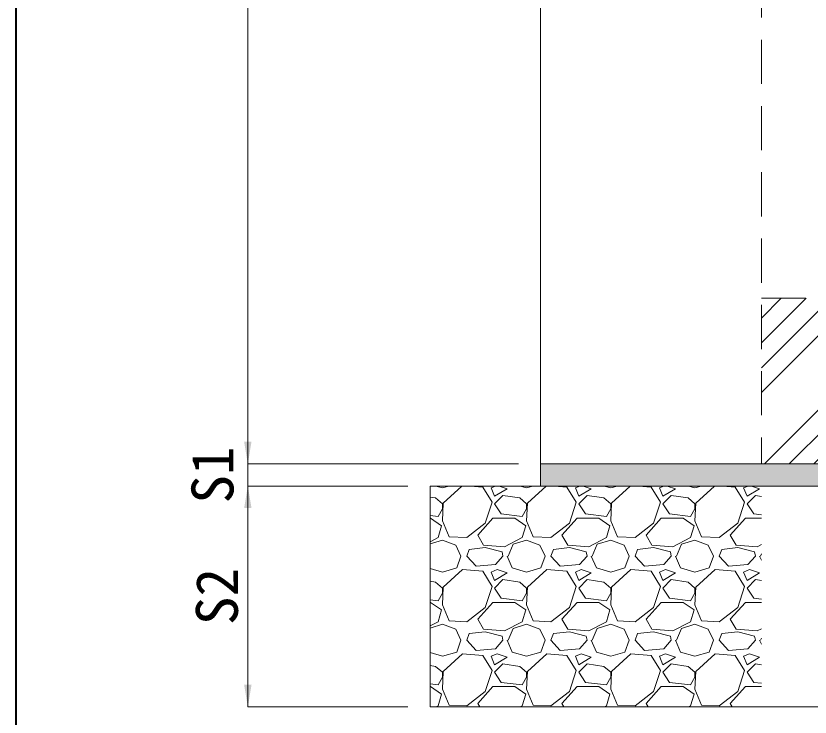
# Model space of a CAD drawing. Units: millimetres at full size; details may follow other scales. Extents: x 77366 to 106166, y -28085 to 6898.
# Drawn here: x 102366 to 103085, y -11101 to -10466 of the extents above; entities that cross this region are included whole.
import ezdxf
from ezdxf.enums import TextEntityAlignment as Align

# ---------------------------------------------------------------- set-up
doc = ezdxf.new("R2010")
doc.units = ezdxf.units.MM
doc.header["$LTSCALE"] = 50
doc.linetypes.add('USER2', pattern=[1.2, 0.8, -0.4])
for name, color, linetype, lineweight in [('ハッチング', 7, 'Continuous', 9), ('受枠', 3, 'USER2', 9), ('図枠', 7, 'Continuous', 5), ('基礎', 7, 'Continuous', 5), ('寸法線', 7, 'Continuous', 13), ('本体', 2, 'Continuous', 20)]:
    doc.layers.add(name, color=color, linetype=linetype, lineweight=lineweight)
doc.layers.add('モルタル', color=7, linetype='Continuous')
doc.styles.add('ＭＳ ゴシック', font='')
doc.styles.get('ＭＳ ゴシック').set_extended_font_data('MS Gothic')

# ---------------------------------------------------------------- blocks, each defined once
blk = doc.blocks.new('filled_arrow')
at = {"color": 0, "linetype": 'Continuous', "lineweight": -2}
blk.add_solid([(7.5, 1.25), (0, 0), (7.5, -1.25)], dxfattribs=at)

msp = doc.modelspace()

# ---------------------------------------------------------------- hatches: boundary and pattern name
at = {"layer": 'ハッチング'}
h = msp.add_hatch(dxfattribs=at)
h.set_pattern_fill('USER', color=256, style=0, pattern_type=2)
h.set_pattern_definition([(45, (23900, -13638.4), (-67.35192, 67.35192), []), (45, (23922.45, -13638.4), (-67.35192, 67.35192), []), (45, (23944.9, -13638.4), (-67.35192, 67.35192), []), (45, (23967.35, -13638.4), (-67.35192, 67.35192), [])])
h.paths.add_polyline_path([(103040.8, -10721.94), (103040.8, -10871.94), (103740.8, -10871.94), (103740.8, -10721.94)])
at = {"layer": 'モルタル'}
msp.add_hatch(color=256, dxfattribs=at).paths.add_polyline_path([(103940.8, -10891.94), (103940.8, -10871.94), (102840.8, -10871.94), (102840.8, -10891.94)])

# ---------------------------------------------------------------- linework, layer by layer
at = {"layer": '受枠', "linetype": 'Continuous', "lineweight": 20}
msp.add_line((102740.8, -10891.94), (102740.8, -11091.94), dxfattribs=at)
at = {"layer": '図枠', "lineweight": 40}
msp.add_line((102365.8, -8465.36), (102365.8, -14005.36), dxfattribs=at)
at = {"layer": '基礎', "color": 3, "lineweight": 20}
for p, q in [((102740.8, -10891.94), (104040.8, -10891.94)), ((102740.8, -11091.94), (104040.8, -11091.94))]:
    msp.add_line(p, q, dxfattribs=at)
at = {"layer": '基礎'}
for p, q in [((102746.17, -10891.94), (102751.95, -10893.64)), ((102751.95, -10893.64), (102757.73, -10891.94)), ((102769.6, -10891.94), (102752.71, -10907.35)), ((102788.53, -10892.88), (102777.27, -10891.94)), ((102796.91, -10906.59), (102788.53, -10892.88)), ((102800.11, -10891.94), (102796.15, -10893.64)), ((102796.15, -10893.64), (102799.19, -10901.26)), ((102799.19, -10901.26), (102810.62, -10894.4)), ((102810.62, -10894.4), (102803.24, -10891.94)), ((102822.37, -10891.94), (102828.15, -10893.64)), ((102828.15, -10893.64), (102833.93, -10891.94)), ((102845.8, -10891.94), (102828.91, -10907.35)), ((102864.73, -10892.88), (102853.47, -10891.94)), ((102873.11, -10906.59), (102864.73, -10892.88)), ((102876.31, -10891.94), (102872.35, -10893.64)), ((102872.35, -10893.64), (102875.39, -10901.26)), ((102875.39, -10901.26), (102886.82, -10894.4)), ((102886.82, -10894.4), (102879.44, -10891.94)), ((102898.57, -10891.94), (102904.35, -10893.64)), ((102904.35, -10893.64), (102910.13, -10891.94)), ((102922, -10891.94), (102905.11, -10907.35)), ((102940.93, -10892.88), (102929.67, -10891.94)), ((102949.31, -10906.59), (102940.93, -10892.88)), ((102952.51, -10891.94), (102948.55, -10893.64)), ((102948.55, -10893.64), (102951.59, -10901.26)), ((102951.59, -10901.26), (102963.02, -10894.4)), ((102963.02, -10894.4), (102955.64, -10891.94)), ((102974.77, -10891.94), (102980.55, -10893.64)), ((102980.55, -10893.64), (102986.33, -10891.94)), ((102998.2, -10891.94), (102981.31, -10907.35)), ((103017.13, -10892.88), (103005.87, -10891.94)), ((103025.51, -10906.59), (103017.13, -10892.88)), ((103028.71, -10891.94), (103024.75, -10893.64)), ((103024.75, -10893.64), (103027.79, -10901.26)), ((103027.79, -10901.26), (103039.22, -10894.4)), ((103039.22, -10894.4), (103031.84, -10891.94)), ((102806.81, -10900.5), (102799.19, -10908.12)), ((102822.05, -10902.78), (102806.81, -10900.5)), ((102883.01, -10900.5), (102875.39, -10908.12)), ((102898.25, -10902.78), (102883.01, -10900.5)), ((102959.21, -10900.5), (102951.59, -10908.12)), ((102974.45, -10902.78), (102959.21, -10900.5)), ((103035.41, -10900.5), (103027.79, -10908.12)), ((103040.8, -10901.3), (103035.41, -10900.5)), ((102745.85, -10902.78), (102740.8, -10902.02)), ((102751.95, -10908.12), (102745.85, -10902.78)), ((102752.71, -10907.35), (102751.95, -10923.36)), ((102751.95, -10912.69), (102751.95, -10908.12)), ((102790.81, -10925.64), (102796.91, -10906.59)), ((102799.19, -10908.12), (102805.29, -10917.26)), ((102828.15, -10908.12), (102822.05, -10902.78)), ((102828.91, -10907.35), (102828.15, -10923.36)), ((102828.15, -10912.69), (102828.15, -10908.12)), ((102867.01, -10925.64), (102873.11, -10906.59)), ((102875.39, -10908.12), (102881.49, -10917.26)), ((102904.35, -10908.12), (102898.25, -10902.78)), ((102905.11, -10907.35), (102904.35, -10923.36)), ((102904.35, -10912.69), (102904.35, -10908.12)), ((102943.21, -10925.64), (102949.31, -10906.59)), ((102951.59, -10908.12), (102957.69, -10917.26)), ((102980.55, -10908.12), (102974.45, -10902.78)), ((102981.31, -10907.35), (102980.55, -10923.36)), ((102980.55, -10912.69), (102980.55, -10908.12)), ((103019.41, -10925.64), (103025.51, -10906.59)), ((103027.79, -10908.12), (103033.89, -10917.26)), ((102748.14, -10919.55), (102751.95, -10912.69)), ((102824.34, -10919.55), (102828.15, -10912.69)), ((102900.54, -10919.55), (102904.35, -10912.69)), ((102976.74, -10919.55), (102980.55, -10912.69)), ((102740.8, -10918.66), (102748.14, -10919.55)), ((102740.8, -10921.07), (102741.28, -10921.07)), ((102741.28, -10921.07), (102751.19, -10927.93)), ((102751.95, -10923.36), (102758.05, -10937.83)), ((102783.95, -10936.31), (102797.67, -10921.07)), ((102797.67, -10921.07), (102817.48, -10921.07)), ((102805.29, -10917.26), (102824.34, -10919.55)), ((102817.48, -10921.07), (102827.39, -10927.93)), ((102828.15, -10923.36), (102834.25, -10937.83)), ((102860.15, -10936.31), (102873.87, -10921.07)), ((102873.87, -10921.07), (102893.68, -10921.07)), ((102881.49, -10917.26), (102900.54, -10919.55)), ((102893.68, -10921.07), (102903.59, -10927.93)), ((102904.35, -10923.36), (102910.45, -10937.83)), ((102936.35, -10936.31), (102950.07, -10921.07)), ((102950.07, -10921.07), (102969.88, -10921.07)), ((102957.69, -10917.26), (102976.74, -10919.55)), ((102969.88, -10921.07), (102979.79, -10927.93)), ((102980.55, -10923.36), (102986.65, -10937.83)), ((103012.55, -10936.31), (103026.27, -10921.07)), ((103026.27, -10921.07), (103040.8, -10921.07)), ((103033.89, -10917.26), (103040.8, -10918.09)), ((102751.19, -10927.93), (102748.14, -10938.6)), ((102774.05, -10938.6), (102790.81, -10925.64)), ((102827.39, -10927.93), (102824.34, -10938.6)), ((102850.25, -10938.6), (102867.01, -10925.64)), ((102903.59, -10927.93), (102900.54, -10938.6)), ((102926.45, -10938.6), (102943.21, -10925.64)), ((102979.79, -10927.93), (102976.74, -10938.6)), ((103002.65, -10938.6), (103019.41, -10925.64)), ((102789.29, -10945.45), (102783.95, -10936.31)), ((102865.49, -10945.45), (102860.15, -10936.31)), ((102941.69, -10945.45), (102936.35, -10936.31)), ((103017.89, -10945.45), (103012.55, -10936.31)), ((102748.14, -10938.6), (102740.8, -10942.44)), ((102740.8, -10944.37), (102751.95, -10940.88)), ((102751.95, -10940.88), (102764.14, -10945.45)), ((102758.05, -10937.83), (102774.05, -10938.6)), ((102824.34, -10938.6), (102808.34, -10946.98)), ((102811.39, -10955.36), (102815.96, -10944.69)), ((102815.96, -10944.69), (102828.15, -10940.88)), ((102828.15, -10940.88), (102840.34, -10945.45)), ((102834.25, -10937.83), (102850.25, -10938.6)), ((102900.54, -10938.6), (102884.54, -10946.98)), ((102887.59, -10955.36), (102892.16, -10944.69)), ((102892.16, -10944.69), (102904.35, -10940.88)), ((102904.35, -10940.88), (102916.54, -10945.45)), ((102910.45, -10937.83), (102926.45, -10938.6)), ((102976.74, -10938.6), (102960.74, -10946.98)), ((102963.79, -10955.36), (102968.36, -10944.69)), ((102968.36, -10944.69), (102980.55, -10940.88)), ((102980.55, -10940.88), (102992.74, -10945.45)), ((102986.65, -10937.83), (103002.65, -10938.6)), ((103040.8, -10944.96), (103036.94, -10946.98)), ((102764.14, -10945.45), (102768.71, -10955.36)), ((102774.05, -10955.36), (102776.33, -10949.26)), ((102790.81, -10947.74), (102776.33, -10949.26)), ((102808.34, -10946.98), (102789.29, -10945.45)), ((102806.05, -10951.55), (102790.81, -10947.74)), ((102806.81, -10955.36), (102806.05, -10951.55)), ((102840.34, -10945.45), (102844.91, -10955.36)), ((102850.25, -10955.36), (102852.53, -10949.26)), ((102867.01, -10947.74), (102852.53, -10949.26)), ((102884.54, -10946.98), (102865.49, -10945.45)), ((102882.25, -10951.55), (102867.01, -10947.74)), ((102883.01, -10955.36), (102882.25, -10951.55)), ((102916.54, -10945.45), (102921.11, -10955.36)), ((102926.45, -10955.36), (102928.73, -10949.26)), ((102943.21, -10947.74), (102928.73, -10949.26)), ((102960.74, -10946.98), (102941.69, -10945.45)), ((102958.45, -10951.55), (102943.21, -10947.74)), ((102959.21, -10955.36), (102958.45, -10951.55)), ((102992.74, -10945.45), (102997.31, -10955.36)), ((103002.65, -10955.36), (103004.93, -10949.26)), ((103019.41, -10947.74), (103004.93, -10949.26)), ((103036.94, -10946.98), (103017.89, -10945.45)), ((103034.65, -10951.55), (103019.41, -10947.74)), ((103035.41, -10955.36), (103034.65, -10951.55)), ((102764.9, -10966.03), (102768.71, -10955.36)), ((102782.43, -10964.5), (102774.05, -10955.36)), ((102806.81, -10955.36), (102799.96, -10962.98)), ((102810.62, -10955.36), (102815.2, -10966.03)), ((102841.1, -10966.03), (102844.91, -10955.36)), ((102858.63, -10964.5), (102850.25, -10955.36)), ((102883.01, -10955.36), (102876.16, -10962.98)), ((102886.82, -10955.36), (102891.4, -10966.03)), ((102917.3, -10966.03), (102921.11, -10955.36)), ((102934.83, -10964.5), (102926.45, -10955.36)), ((102959.21, -10955.36), (102952.36, -10962.98)), ((102963.02, -10955.36), (102967.6, -10966.03)), ((102993.5, -10966.03), (102997.31, -10955.36)), ((103011.03, -10964.5), (103002.65, -10955.36)), ((103035.41, -10955.36), (103028.56, -10962.98)), ((103039.22, -10955.36), (103040.8, -10959.03)), ((103039.99, -10955.36), (103040.8, -10953.47)), ((102740.8, -10966.56), (102751.95, -10969.84)), ((102751.95, -10969.84), (102764.9, -10966.03)), ((102799.96, -10962.98), (102782.43, -10964.5)), ((102815.2, -10966.03), (102828.15, -10969.84)), ((102828.15, -10969.84), (102841.1, -10966.03)), ((102876.16, -10962.98), (102858.63, -10964.5)), ((102891.4, -10966.03), (102904.35, -10969.84)), ((102904.35, -10969.84), (102917.3, -10966.03)), ((102952.36, -10962.98), (102934.83, -10964.5)), ((102967.6, -10966.03), (102980.55, -10969.84)), ((102980.55, -10969.84), (102993.5, -10966.03)), ((103028.56, -10962.98), (103011.03, -10964.5)), ((102770.24, -10967.55), (102752.71, -10983.55)), ((102788.53, -10969.08), (102770.24, -10967.55)), ((102796.91, -10982.79), (102788.53, -10969.08)), ((102801.48, -10967.55), (102796.15, -10969.84)), ((102796.15, -10969.84), (102799.19, -10977.46)), ((102799.19, -10977.46), (102810.62, -10970.6)), ((102810.62, -10970.6), (102801.48, -10967.55)), ((102846.44, -10967.55), (102828.91, -10983.55)), ((102864.73, -10969.08), (102846.44, -10967.55)), ((102873.11, -10982.79), (102864.73, -10969.08)), ((102877.68, -10967.55), (102872.35, -10969.84)), ((102872.35, -10969.84), (102875.39, -10977.46)), ((102875.39, -10977.46), (102886.82, -10970.6)), ((102886.82, -10970.6), (102877.68, -10967.55)), ((102922.64, -10967.55), (102905.11, -10983.55)), ((102940.93, -10969.08), (102922.64, -10967.55)), ((102949.31, -10982.79), (102940.93, -10969.08)), ((102953.88, -10967.55), (102948.55, -10969.84)), ((102948.55, -10969.84), (102951.59, -10977.46)), ((102951.59, -10977.46), (102963.02, -10970.6)), ((102963.02, -10970.6), (102953.88, -10967.55)), ((102998.84, -10967.55), (102981.31, -10983.55)), ((103017.13, -10969.08), (102998.84, -10967.55)), ((103025.51, -10982.79), (103017.13, -10969.08)), ((103030.08, -10967.55), (103024.75, -10969.84)), ((103024.75, -10969.84), (103027.79, -10977.46)), ((103027.79, -10977.46), (103039.22, -10970.6)), ((103039.22, -10970.6), (103030.08, -10967.55)), ((102745.85, -10978.98), (102740.8, -10978.22)), ((102751.95, -10984.32), (102745.85, -10978.98)), ((102806.81, -10976.7), (102799.19, -10984.32)), ((102822.05, -10978.98), (102806.81, -10976.7)), ((102828.15, -10984.32), (102822.05, -10978.98)), ((102883.01, -10976.7), (102875.39, -10984.32)), ((102898.25, -10978.98), (102883.01, -10976.7)), ((102904.35, -10984.32), (102898.25, -10978.98)), ((102959.21, -10976.7), (102951.59, -10984.32)), ((102974.45, -10978.98), (102959.21, -10976.7)), ((102980.55, -10984.32), (102974.45, -10978.98)), ((103035.41, -10976.7), (103027.79, -10984.32)), ((103040.8, -10977.5), (103035.41, -10976.7)), ((102752.71, -10983.55), (102751.95, -10999.56)), ((102751.95, -10988.89), (102751.95, -10984.32)), ((102790.81, -11001.84), (102796.91, -10982.79)), ((102799.19, -10984.32), (102805.29, -10993.46)), ((102828.91, -10983.55), (102828.15, -10999.56)), ((102828.15, -10988.89), (102828.15, -10984.32)), ((102867.01, -11001.84), (102873.11, -10982.79)), ((102875.39, -10984.32), (102881.49, -10993.46)), ((102905.11, -10983.55), (102904.35, -10999.56)), ((102904.35, -10988.89), (102904.35, -10984.32)), ((102943.21, -11001.84), (102949.31, -10982.79)), ((102951.59, -10984.32), (102957.69, -10993.46)), ((102981.31, -10983.55), (102980.55, -10999.56)), ((102980.55, -10988.89), (102980.55, -10984.32)), ((103019.41, -11001.84), (103025.51, -10982.79)), ((103027.79, -10984.32), (103033.89, -10993.46)), ((102740.8, -10994.86), (102748.14, -10995.75)), ((102748.14, -10995.75), (102751.95, -10988.89)), ((102805.29, -10993.46), (102824.34, -10995.75)), ((102824.34, -10995.75), (102828.15, -10988.89)), ((102881.49, -10993.46), (102900.54, -10995.75)), ((102900.54, -10995.75), (102904.35, -10988.89)), ((102957.69, -10993.46), (102976.74, -10995.75)), ((102976.74, -10995.75), (102980.55, -10988.89)), ((103033.89, -10993.46), (103040.8, -10994.29)), ((102740.8, -10997.27), (102741.28, -10997.27)), ((102741.28, -10997.27), (102751.19, -11004.13)), ((102751.95, -10999.56), (102758.05, -11014.03)), ((102774.05, -11014.8), (102790.81, -11001.84)), ((102783.95, -11012.51), (102797.67, -10997.27)), ((102797.67, -10997.27), (102817.48, -10997.27)), ((102817.48, -10997.27), (102827.39, -11004.13)), ((102828.15, -10999.56), (102834.25, -11014.03)), ((102850.25, -11014.8), (102867.01, -11001.84)), ((102860.15, -11012.51), (102873.87, -10997.27)), ((102873.87, -10997.27), (102893.68, -10997.27)), ((102893.68, -10997.27), (102903.59, -11004.13)), ((102904.35, -10999.56), (102910.45, -11014.03)), ((102926.45, -11014.8), (102943.21, -11001.84)), ((102936.35, -11012.51), (102950.07, -10997.27)), ((102950.07, -10997.27), (102969.88, -10997.27)), ((102969.88, -10997.27), (102979.79, -11004.13)), ((102980.55, -10999.56), (102986.65, -11014.03)), ((103002.65, -11014.8), (103019.41, -11001.84)), ((103012.55, -11012.51), (103026.27, -10997.27)), ((103026.27, -10997.27), (103040.8, -10997.27)), ((102751.19, -11004.13), (102748.14, -11014.8)), ((102827.39, -11004.13), (102824.34, -11014.8)), ((102903.59, -11004.13), (102900.54, -11014.8)), ((102979.79, -11004.13), (102976.74, -11014.8)), ((102748.14, -11014.8), (102740.8, -11018.64)), ((102758.05, -11014.03), (102774.05, -11014.8)), ((102789.29, -11021.65), (102783.95, -11012.51)), ((102824.34, -11014.8), (102808.34, -11023.18)), ((102834.25, -11014.03), (102850.25, -11014.8)), ((102865.49, -11021.65), (102860.15, -11012.51)), ((102900.54, -11014.8), (102884.54, -11023.18)), ((102910.45, -11014.03), (102926.45, -11014.8)), ((102941.69, -11021.65), (102936.35, -11012.51)), ((102976.74, -11014.8), (102960.74, -11023.18)), ((102986.65, -11014.03), (103002.65, -11014.8)), ((103017.89, -11021.65), (103012.55, -11012.51)), ((102740.8, -11020.57), (102751.95, -11017.08)), ((102751.95, -11017.08), (102764.14, -11021.65)), ((102764.14, -11021.65), (102768.71, -11031.56)), ((102790.81, -11023.94), (102776.33, -11025.46)), ((102808.34, -11023.18), (102789.29, -11021.65)), ((102806.05, -11027.75), (102790.81, -11023.94)), ((102811.39, -11031.56), (102815.96, -11020.89)), ((102815.96, -11020.89), (102828.15, -11017.08)), ((102828.15, -11017.08), (102840.34, -11021.65)), ((102840.34, -11021.65), (102844.91, -11031.56)), ((102867.01, -11023.94), (102852.53, -11025.46)), ((102884.54, -11023.18), (102865.49, -11021.65)), ((102882.25, -11027.75), (102867.01, -11023.94)), ((102887.59, -11031.56), (102892.16, -11020.89)), ((102892.16, -11020.89), (102904.35, -11017.08)), ((102904.35, -11017.08), (102916.54, -11021.65)), ((102916.54, -11021.65), (102921.11, -11031.56)), ((102943.21, -11023.94), (102928.73, -11025.46)), ((102960.74, -11023.18), (102941.69, -11021.65)), ((102958.45, -11027.75), (102943.21, -11023.94)), ((102963.79, -11031.56), (102968.36, -11020.89)), ((102968.36, -11020.89), (102980.55, -11017.08)), ((102980.55, -11017.08), (102992.74, -11021.65)), ((102992.74, -11021.65), (102997.31, -11031.56)), ((103019.41, -11023.94), (103004.93, -11025.46)), ((103036.94, -11023.18), (103017.89, -11021.65)), ((103034.65, -11027.75), (103019.41, -11023.94)), ((103040.8, -11021.16), (103036.94, -11023.18)), ((102774.05, -11031.56), (102776.33, -11025.46)), ((102806.81, -11031.56), (102806.05, -11027.75)), ((102850.25, -11031.56), (102852.53, -11025.46)), ((102883.01, -11031.56), (102882.25, -11027.75)), ((102926.45, -11031.56), (102928.73, -11025.46)), ((102959.21, -11031.56), (102958.45, -11027.75)), ((103002.65, -11031.56), (103004.93, -11025.46)), ((103035.41, -11031.56), (103034.65, -11027.75)), ((103039.99, -11031.56), (103040.8, -11029.67)), ((102764.9, -11042.23), (102768.71, -11031.56)), ((102782.43, -11040.7), (102774.05, -11031.56)), ((102806.81, -11031.56), (102799.96, -11039.18)), ((102810.62, -11031.56), (102815.2, -11042.23)), ((102841.1, -11042.23), (102844.91, -11031.56)), ((102858.63, -11040.7), (102850.25, -11031.56)), ((102883.01, -11031.56), (102876.16, -11039.18)), ((102886.82, -11031.56), (102891.4, -11042.23)), ((102917.3, -11042.23), (102921.11, -11031.56)), ((102934.83, -11040.7), (102926.45, -11031.56)), ((102959.21, -11031.56), (102952.36, -11039.18)), ((102963.02, -11031.56), (102967.6, -11042.23)), ((102993.5, -11042.23), (102997.31, -11031.56)), ((103011.03, -11040.7), (103002.65, -11031.56)), ((103035.41, -11031.56), (103028.56, -11039.18)), ((103039.22, -11031.56), (103040.8, -11035.23)), ((102740.8, -11042.76), (102751.95, -11046.04)), ((102751.95, -11046.04), (102764.9, -11042.23)), ((102770.24, -11043.75), (102752.71, -11059.75)), ((102788.53, -11045.28), (102770.24, -11043.75)), ((102799.96, -11039.18), (102782.43, -11040.7)), ((102796.91, -11058.99), (102788.53, -11045.28)), ((102801.48, -11043.75), (102796.15, -11046.04)), ((102810.62, -11046.8), (102801.48, -11043.75)), ((102815.2, -11042.23), (102828.15, -11046.04)), ((102828.15, -11046.04), (102841.1, -11042.23)), ((102846.44, -11043.75), (102828.91, -11059.75)), ((102864.73, -11045.28), (102846.44, -11043.75)), ((102876.16, -11039.18), (102858.63, -11040.7)), ((102873.11, -11058.99), (102864.73, -11045.28)), ((102877.68, -11043.75), (102872.35, -11046.04)), ((102886.82, -11046.8), (102877.68, -11043.75)), ((102891.4, -11042.23), (102904.35, -11046.04)), ((102904.35, -11046.04), (102917.3, -11042.23)), ((102922.64, -11043.75), (102905.11, -11059.75)), ((102940.93, -11045.28), (102922.64, -11043.75)), ((102952.36, -11039.18), (102934.83, -11040.7)), ((102949.31, -11058.99), (102940.93, -11045.28)), ((102953.88, -11043.75), (102948.55, -11046.04)), ((102963.02, -11046.8), (102953.88, -11043.75)), ((102967.6, -11042.23), (102980.55, -11046.04)), ((102980.55, -11046.04), (102993.5, -11042.23)), ((102998.84, -11043.75), (102981.31, -11059.75)), ((103017.13, -11045.28), (102998.84, -11043.75)), ((103028.56, -11039.18), (103011.03, -11040.7)), ((103025.51, -11058.99), (103017.13, -11045.28)), ((103030.08, -11043.75), (103024.75, -11046.04)), ((103039.22, -11046.8), (103030.08, -11043.75)), ((102796.15, -11046.04), (102799.19, -11053.66)), ((102799.19, -11053.66), (102810.62, -11046.8)), ((102872.35, -11046.04), (102875.39, -11053.66)), ((102875.39, -11053.66), (102886.82, -11046.8)), ((102948.55, -11046.04), (102951.59, -11053.66)), ((102951.59, -11053.66), (102963.02, -11046.8)), ((103024.75, -11046.04), (103027.79, -11053.66)), ((103027.79, -11053.66), (103039.22, -11046.8)), ((102745.85, -11055.18), (102740.8, -11054.42)), ((102751.95, -11060.52), (102745.85, -11055.18)), ((102752.71, -11059.75), (102751.95, -11075.76)), ((102790.81, -11078.04), (102796.91, -11058.99)), ((102806.81, -11052.9), (102799.19, -11060.52)), ((102822.05, -11055.18), (102806.81, -11052.9)), ((102828.15, -11060.52), (102822.05, -11055.18)), ((102828.91, -11059.75), (102828.15, -11075.76)), ((102867.01, -11078.04), (102873.11, -11058.99)), ((102883.01, -11052.9), (102875.39, -11060.52)), ((102898.25, -11055.18), (102883.01, -11052.9)), ((102904.35, -11060.52), (102898.25, -11055.18)), ((102905.11, -11059.75), (102904.35, -11075.76)), ((102943.21, -11078.04), (102949.31, -11058.99)), ((102959.21, -11052.9), (102951.59, -11060.52)), ((102974.45, -11055.18), (102959.21, -11052.9)), ((102980.55, -11060.52), (102974.45, -11055.18)), ((102981.31, -11059.75), (102980.55, -11075.76)), ((103019.41, -11078.04), (103025.51, -11058.99)), ((103035.41, -11052.9), (103027.79, -11060.52)), ((103040.8, -11053.7), (103035.41, -11052.9)), ((102748.14, -11071.95), (102751.95, -11065.09)), ((102751.95, -11065.09), (102751.95, -11060.52)), ((102799.19, -11060.52), (102805.29, -11069.66)), ((102824.34, -11071.95), (102828.15, -11065.09)), ((102828.15, -11065.09), (102828.15, -11060.52)), ((102875.39, -11060.52), (102881.49, -11069.66)), ((102900.54, -11071.95), (102904.35, -11065.09)), ((102904.35, -11065.09), (102904.35, -11060.52)), ((102951.59, -11060.52), (102957.69, -11069.66)), ((102976.74, -11071.95), (102980.55, -11065.09)), ((102980.55, -11065.09), (102980.55, -11060.52)), ((103027.79, -11060.52), (103033.89, -11069.66)), ((102740.8, -11071.06), (102748.14, -11071.95)), ((102740.8, -11073.47), (102741.28, -11073.47)), ((102741.28, -11073.47), (102751.19, -11080.33)), ((102783.95, -11088.71), (102797.67, -11073.47)), ((102797.67, -11073.47), (102817.48, -11073.47)), ((102805.29, -11069.66), (102824.34, -11071.95)), ((102817.48, -11073.47), (102827.39, -11080.33)), ((102860.15, -11088.71), (102873.87, -11073.47)), ((102873.87, -11073.47), (102893.68, -11073.47)), ((102881.49, -11069.66), (102900.54, -11071.95)), ((102893.68, -11073.47), (102903.59, -11080.33)), ((102936.35, -11088.71), (102950.07, -11073.47)), ((102950.07, -11073.47), (102969.88, -11073.47)), ((102957.69, -11069.66), (102976.74, -11071.95)), ((102969.88, -11073.47), (102979.79, -11080.33)), ((103012.55, -11088.71), (103026.27, -11073.47)), ((103026.27, -11073.47), (103040.8, -11073.47)), ((103033.89, -11069.66), (103040.8, -11070.49)), ((102751.19, -11080.33), (102748.14, -11091)), ((102751.95, -11075.76), (102758.05, -11090.23)), ((102774.05, -11091), (102790.81, -11078.04)), ((102827.39, -11080.33), (102824.34, -11091)), ((102828.15, -11075.76), (102834.25, -11090.23)), ((102850.25, -11091), (102867.01, -11078.04)), ((102903.59, -11080.33), (102900.54, -11091)), ((102904.35, -11075.76), (102910.45, -11090.23)), ((102926.45, -11091), (102943.21, -11078.04)), ((102979.79, -11080.33), (102976.74, -11091)), ((102980.55, -11075.76), (102986.65, -11090.23)), ((103002.65, -11091), (103019.41, -11078.04)), ((102785.84, -11091.94), (102783.95, -11088.71)), ((102862.04, -11091.94), (102860.15, -11088.71)), ((102938.24, -11091.94), (102936.35, -11088.71)), ((103014.44, -11091.94), (103012.55, -11088.71)), ((102748.14, -11091), (102746.34, -11091.94)), ((102758.05, -11090.23), (102774.05, -11091)), ((102824.34, -11091), (102822.54, -11091.94)), ((102834.25, -11090.23), (102850.25, -11091)), ((102900.54, -11091), (102898.74, -11091.94)), ((102910.45, -11090.23), (102926.45, -11091)), ((102976.74, -11091), (102974.94, -11091.94)), ((102986.65, -11090.23), (103002.65, -11091))]:
    msp.add_line(p, q, dxfattribs=at)
at = {"layer": '寸法線'}
for p, q in [((102575.8, -10871.94), (102575.8, -9771.94)), ((102575.8, -10831.94), (102575.8, -10931.94)), ((102820.8, -10871.94), (102575.8, -10871.94)), ((102820.8, -10871.94), (102575.8, -10871.94)), ((102720.8, -10891.94), (102575.8, -10891.94)), ((102575.8, -10891.94), (102575.8, -11091.94)), ((102720.8, -10891.94), (102575.8, -10891.94)), ((102720.8, -11091.94), (102575.8, -11091.94))]:
    msp.add_line(p, q, dxfattribs=at)
at = {"layer": '本体'}
for p, q in [((102840.8, -9777.94), (102840.8, -10871.94)), ((102840.8, -10871.94), (103940.8, -10871.94)), ((102840.8, -10871.94), (102840.8, -10891.94)), ((102890.8, -10891.94), (103890.8, -10891.94))]:
    msp.add_line(p, q, dxfattribs=at)
at = {"layer": '本体', "linetype": 'USER2', "lineweight": 9}
for p, q in [((103040.8, -9827.94), (103040.8, -10871.94)), ((103040.8, -10721.94), (103740.8, -10721.94))]:
    msp.add_line(p, q, dxfattribs=at)

# ---------------------------------------------------------------- block references
at = {"layer": '寸法線', "xscale": 2.67, "yscale": 2.67}
for p, rotation in [((102575.8, -10871.94), 90), ((102575.8, -10871.94), 90), ((102575.8, -10891.94), 270), ((102575.8, -10891.94), 270), ((102575.8, -11091.94), 90)]:
    msp.add_blockref('filled_arrow', p, dxfattribs=dict(at, rotation=rotation))

# ---------------------------------------------------------------- texts
at = {"layer": '寸法線', "style": 'ＭＳ ゴシック'}
for s, p in [('S1', (102543.8, -10881.94)), ('S2', (102547.8, -10991.94))]:
    msp.add_text(s, height=37.98, rotation=90, dxfattribs=at).set_placement(p, align=Align.MIDDLE_CENTER)

doc.saveas('drawing.dxf')
